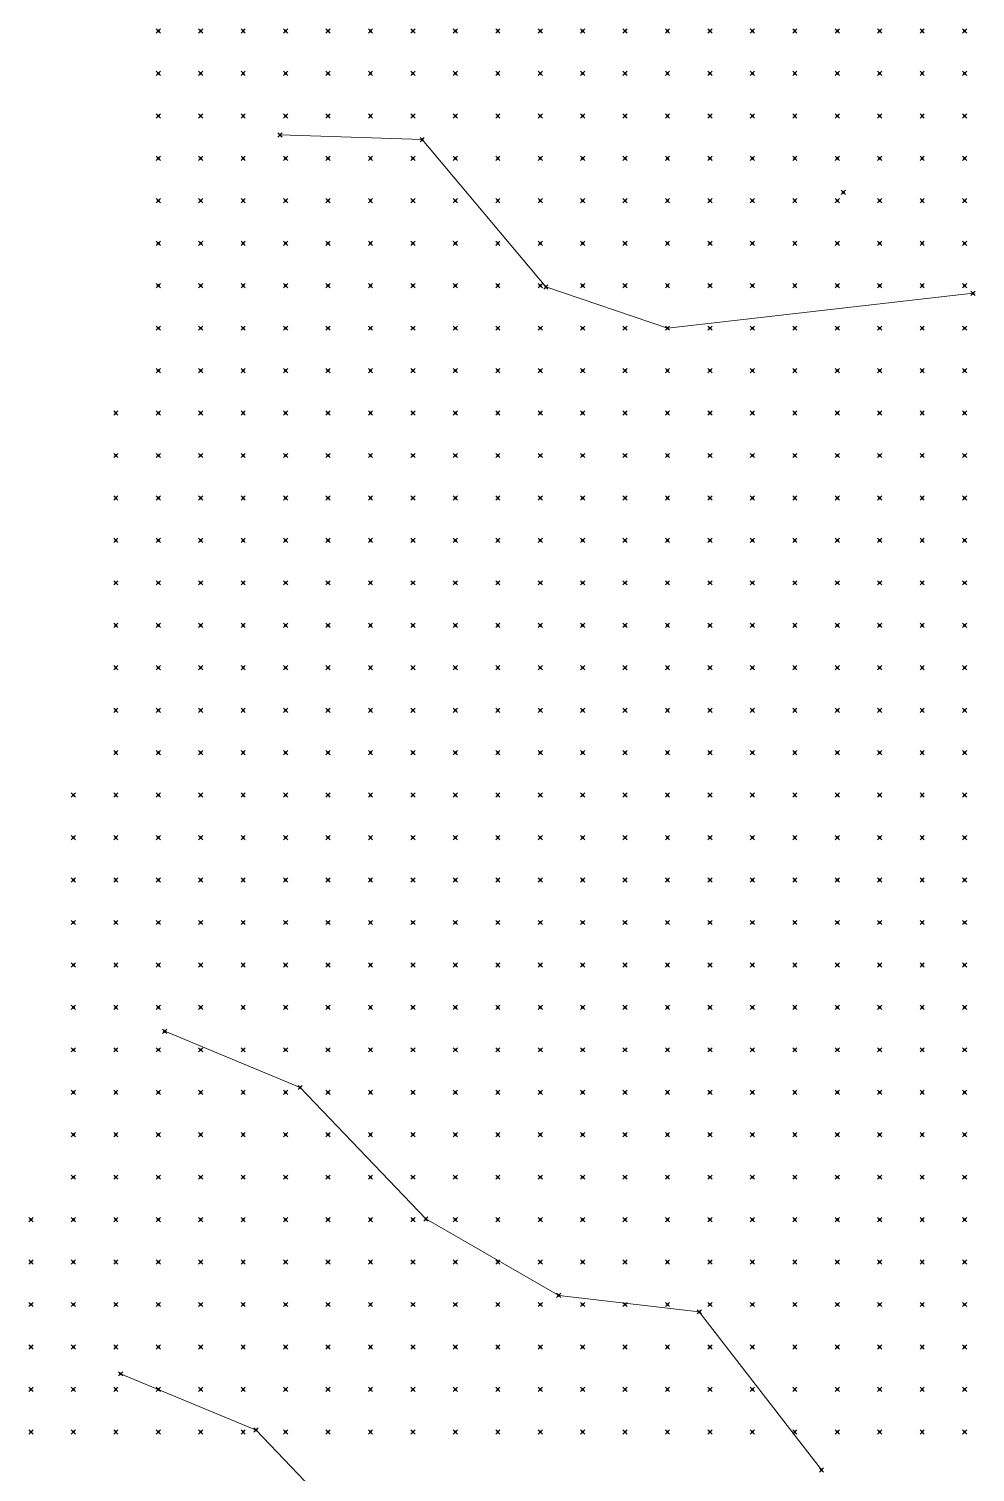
# Model space of a CAD drawing. Header units: metres. Extents: x 441556 to 446409, y 432338 to 461058.
# Drawn here: x 442256.8 to 442323.7, y 454775.7 to 454877.7 of the extents above; entities that cross this region are included whole.
import ezdxf

# ---------------------------------------------------------------- set-up
doc = ezdxf.new("R2010")
doc.units = ezdxf.units.M
doc.header["$MEASUREMENT"] = 0
doc.header["$PDMODE"] = 35
doc.header["$PDSIZE"] = 0.15
for name, color, linetype, lineweight in [('DTM-BRE-RevN_GRP_FIRUL APEI', 2, 'Continuous', 0), ('DTM-BRE-RevN_GRP_TALUZ SUS', 2, 'Continuous', 0), ('DTM-NOK-RevN_LIDAR_co_lidar', 91, 'Continuous', 0), ('DTM-NOK-RevN_RTK', 32, 'Continuous', 0)]:
    doc.layers.add(name, color=color, linetype=linetype, lineweight=lineweight)

msp = doc.modelspace()

# ---------------------------------------------------------------- linework, layer by layer
at = {"layer": 'DTM-BRE-RevN_GRP_FIRUL APEI'}
for p, q in [((442263.279, 454782.643, 417.396), (442272.85, 454778.669, 410.569)), ((442272.85, 454778.669, 410.569), (442281.737, 454769.381, 403.219))]:
    msp.add_line(p, q, dxfattribs=at)
at = {"layer": 'DTM-BRE-RevN_GRP_TALUZ SUS'}
for p, q in [((442274.552, 454870.17, 435.196), (442284.592, 454869.839, 425.619)), ((442284.592, 454869.839, 425.619), (442293.335, 454859.437, 420.019)), ((442293.335, 454859.437, 420.019), (442301.934, 454856.521, 411.727)), ((442301.934, 454856.521, 411.727), (442323.525, 454858.983, 389.558)), ((442266.396, 454806.843, 427.796), (442275.967, 454802.87, 420.969)), ((442275.967, 454802.87, 420.969), (442284.853, 454793.581, 413.619)), ((442284.853, 454793.581, 413.619), (442294.24, 454788.178, 405.884)), ((442294.24, 454788.178, 405.884), (442304.174, 454787.02, 399.198)), ((442304.174, 454787.02, 399.198), (442312.818, 454775.851, 388.83))]:
    msp.add_line(p, q, dxfattribs=at)
at = {"layer": 'DTM-NOK-RevN_LIDAR_co_lidar'}
for p in [(442265.942, 454877.517, 432.432), (442268.942, 454877.517, 430.844), (442271.941, 454877.517, 427.575), (442274.94, 454877.517, 425.139), (442277.94, 454877.517, 422.301), (442280.939, 454877.517, 418.849), (442283.938, 454877.517, 416.891), (442286.938, 454877.517, 414.685), (442289.937, 454877.517, 412.589), (442292.936, 454877.517, 409.38), (442295.936, 454877.517, 406.881), (442298.935, 454877.517, 404.655), (442301.934, 454877.517, 402.6), (442304.934, 454877.517, 400.601), (442307.933, 454877.517, 399.082), (442310.932, 454877.517, 396.435), (442313.932, 454877.517, 391.814), (442316.931, 454877.517, 388.033), (442319.93, 454877.517, 385.729), (442322.93, 454877.517, 382.931), (442265.942, 454874.518, 437.209), (442268.942, 454874.518, 435.419), (442271.941, 454874.518, 432.836), (442274.94, 454874.518, 430.597), (442277.94, 454874.518, 427.173), (442280.939, 454874.518, 422.304), (442283.938, 454874.518, 419.847), (442286.938, 454874.518, 418.058), (442289.937, 454874.518, 415.016), (442292.936, 454874.518, 412.239), (442295.936, 454874.518, 409.408), (442298.935, 454874.518, 406.756), (442301.934, 454874.518, 404.255), (442304.934, 454874.518, 402.009), (442307.933, 454874.518, 399.99), (442310.932, 454874.518, 397.798), (442313.932, 454874.518, 394.104), (442316.931, 454874.518, 390.306), (442319.93, 454874.518, 387.586), (442322.93, 454874.518, 384.158), (442265.942, 454871.518, 440.834), (442268.942, 454871.518, 437.874), (442271.941, 454871.518, 435.752), (442274.94, 454871.518, 434.078), (442277.94, 454871.518, 431.278), (442280.939, 454871.518, 426.4), (442283.938, 454871.518, 423.138), (442286.938, 454871.518, 422.466), (442289.937, 454871.518, 417.609), (442292.936, 454871.518, 414.669), (442295.936, 454871.518, 411.726), (442298.935, 454871.518, 408.988), (442301.934, 454871.518, 406.447), (442304.934, 454871.518, 403.673), (442307.933, 454871.518, 401.061), (442310.932, 454871.518, 398.403), (442313.932, 454871.518, 395.382), (442316.931, 454871.518, 392.719), (442319.93, 454871.518, 389.947), (442322.93, 454871.518, 386.451), (442265.942, 454868.519, 441.939), (442268.942, 454868.519, 439.417), (442271.941, 454868.519, 437.425), (442274.94, 454868.519, 434.925), (442277.94, 454868.519, 432.058), (442280.939, 454868.519, 429.397), (442283.938, 454868.519, 425.775), (442286.938, 454868.519, 423.159), (442289.937, 454868.519, 419.473), (442292.936, 454868.519, 416.319), (442295.936, 454868.519, 413.273), (442298.935, 454868.519, 410.822), (442301.934, 454868.519, 408.988), (442304.934, 454868.519, 405.91), (442307.933, 454868.519, 402.812), (442310.932, 454868.519, 400.013), (442313.932, 454868.519, 396.992), (442316.931, 454868.519, 394.426), (442319.93, 454868.519, 391.786), (442322.93, 454868.519, 388.733), (442265.942, 454865.52, 443.082), (442268.942, 454865.52, 440.595), (442271.941, 454865.52, 437.756), (442274.94, 454865.52, 435.451), (442277.94, 454865.52, 432.767), (442280.939, 454865.52, 430.629), (442283.938, 454865.52, 427.704), (442286.938, 454865.52, 423.421), (442289.937, 454865.52, 420.108), (442292.936, 454865.52, 417.271), (442295.936, 454865.52, 414.453), (442298.935, 454865.52, 412.149), (442301.934, 454865.52, 410.076), (442304.934, 454865.52, 407.1), (442307.933, 454865.52, 404.33), (442310.932, 454865.52, 401.228), (442313.932, 454865.52, 398.1), (442316.931, 454865.52, 395.674), (442319.93, 454865.52, 392.728), (442322.93, 454865.52, 389.522), (442265.942, 454862.52, 443.494), (442268.942, 454862.52, 440.94), (442271.941, 454862.52, 437.94), (442274.94, 454862.52, 435.505), (442277.94, 454862.52, 432.895), (442280.939, 454862.52, 430.604), (442283.938, 454862.52, 427.193), (442286.938, 454862.52, 424.467), (442289.937, 454862.52, 421.568), (442292.936, 454862.52, 418.816), (442295.936, 454862.52, 415.372), (442298.935, 454862.52, 413.008), (442301.934, 454862.52, 410.675), (442304.934, 454862.52, 407.74), (442307.933, 454862.52, 404.684), (442310.932, 454862.52, 401.644), (442313.932, 454862.52, 398.837), (442316.931, 454862.52, 395.982), (442319.93, 454862.52, 392.93), (442322.93, 454862.52, 390.093), (442265.942, 454859.521, 442.808), (442268.942, 454859.521, 440.243), (442271.941, 454859.521, 437.61), (442274.94, 454859.521, 435.33), (442277.94, 454859.521, 433.131), (442280.939, 454859.521, 431.119), (442283.938, 454859.521, 428.156), (442286.938, 454859.521, 425.413), (442289.937, 454859.521, 423.326), (442292.936, 454859.521, 420.739), (442295.936, 454859.521, 416.953), (442298.935, 454859.521, 414.045), (442301.934, 454859.521, 410.918), (442304.934, 454859.521, 407.818), (442307.933, 454859.521, 404.432), (442310.932, 454859.521, 401.262), (442313.932, 454859.521, 398.778), (442316.931, 454859.521, 395.905), (442319.93, 454859.521, 392.74), (442322.93, 454859.521, 390.201), (442265.942, 454856.521, 441.51), (442268.942, 454856.521, 439.307), (442271.941, 454856.521, 436.976), (442274.94, 454856.521, 434.737), (442277.94, 454856.521, 432.532), (442280.939, 454856.521, 430.338), (442283.938, 454856.521, 427.508), (442286.938, 454856.521, 425.298), (442289.937, 454856.521, 423.155), (442292.936, 454856.521, 420.607), (442295.936, 454856.521, 417.878), (442298.935, 454856.521, 414.837), (442301.934, 454856.521, 411.727), (442304.934, 454856.521, 409.176), (442307.933, 454856.521, 404.915), (442310.932, 454856.521, 400.759), (442313.932, 454856.521, 398.134), (442316.931, 454856.521, 395.243), (442319.93, 454856.521, 392.331), (442322.93, 454856.521, 389.866), (442265.942, 454853.522, 440.407), (442268.942, 454853.522, 438.174), (442271.941, 454853.522, 435.938), (442274.94, 454853.522, 433.529), (442277.94, 454853.522, 431.561), (442280.939, 454853.522, 429.013), (442283.938, 454853.522, 427.199), (442286.938, 454853.522, 425.092), (442289.937, 454853.522, 422.901), (442292.936, 454853.522, 420.34), (442295.936, 454853.522, 417.323), (442298.935, 454853.522, 414.453), (442301.934, 454853.522, 411.222), (442304.934, 454853.522, 408.683), (442307.933, 454853.522, 404.846), (442310.932, 454853.522, 400.851), (442313.932, 454853.522, 398.298), (442316.931, 454853.522, 395.145), (442319.93, 454853.522, 391.691), (442322.93, 454853.522, 389.414), (442262.943, 454850.523, 441.422), (442265.942, 454850.523, 439.017), (442268.942, 454850.523, 436.542), (442271.941, 454850.523, 434.157), (442274.94, 454850.523, 432.415), (442277.94, 454850.523, 430.304), (442280.939, 454850.523, 428.17), (442283.938, 454850.523, 425.921), (442286.938, 454850.523, 424.026), (442289.937, 454850.523, 421.946), (442292.936, 454850.523, 419.436), (442295.936, 454850.523, 416.903), (442298.935, 454850.523, 413.614), (442301.934, 454850.523, 410.356), (442304.934, 454850.523, 407.17), (442307.933, 454850.523, 403.897), (442310.932, 454850.523, 400.835), (442313.932, 454850.523, 398.14), (442316.931, 454850.523, 394.982), (442319.93, 454850.523, 391.602), (442322.93, 454850.523, 389.189), (442262.943, 454847.523, 440.179), (442265.942, 454847.523, 437.643), (442268.942, 454847.523, 434.876), (442271.941, 454847.523, 432.884), (442274.94, 454847.523, 430.374), (442277.94, 454847.523, 428.397), (442280.939, 454847.523, 426.726), (442283.938, 454847.523, 425.167), (442286.938, 454847.523, 423.274), (442289.937, 454847.523, 421.046), (442292.936, 454847.523, 418.905), (442295.936, 454847.523, 416.01), (442298.935, 454847.523, 412.963), (442301.934, 454847.523, 409.926), (442304.934, 454847.523, 406.977), (442307.933, 454847.523, 403.857), (442310.932, 454847.523, 400.761), (442313.932, 454847.523, 398.103), (442316.931, 454847.523, 394.914), (442319.93, 454847.523, 391.382), (442322.93, 454847.523, 388.993), (442262.943, 454844.524, 438.959), (442265.942, 454844.524, 436.726), (442268.942, 454844.524, 434.219), (442271.941, 454844.524, 431.886), (442274.94, 454844.524, 429.136), (442277.94, 454844.524, 427.343), (442280.939, 454844.524, 425.33), (442283.938, 454844.524, 423.814), (442286.938, 454844.524, 421.995), (442289.937, 454844.524, 420.003), (442292.936, 454844.524, 417.785), (442295.936, 454844.524, 415.426), (442298.935, 454844.524, 412.905), (442301.934, 454844.524, 410.008), (442304.934, 454844.524, 406.834), (442307.933, 454844.524, 403.896), (442310.932, 454844.524, 401.133), (442313.932, 454844.524, 398.255), (442316.931, 454844.524, 395.008), (442319.93, 454844.524, 391.663), (442322.93, 454844.524, 388.821), (442262.943, 454841.525, 437.944), (442265.942, 454841.525, 435.706), (442268.942, 454841.525, 433.588), (442271.941, 454841.525, 430.957), (442274.94, 454841.525, 428.56), (442277.94, 454841.525, 426.546), (442280.939, 454841.525, 424.278), (442283.938, 454841.525, 422.481), (442286.938, 454841.525, 420.603), (442289.937, 454841.525, 418.702), (442292.936, 454841.525, 416.728), (442295.936, 454841.525, 414.523), (442298.935, 454841.525, 411.948), (442301.934, 454841.525, 409.344), (442304.934, 454841.525, 406.278), (442307.933, 454841.525, 403.496), (442310.932, 454841.525, 401.062), (442313.932, 454841.525, 398.175), (442316.931, 454841.525, 395.09), (442319.93, 454841.525, 392.19), (442322.93, 454841.525, 389.007), (442262.943, 454838.525, 436.897), (442265.942, 454838.525, 434.739), (442268.942, 454838.525, 432.611), (442271.941, 454838.525, 430.23), (442274.94, 454838.525, 427.907), (442277.94, 454838.525, 425.803), (442280.939, 454838.525, 423.268), (442283.938, 454838.525, 421.408), (442286.938, 454838.525, 419.463), (442289.937, 454838.525, 417.234), (442292.936, 454838.525, 415.811), (442295.936, 454838.525, 413.532), (442298.935, 454838.525, 410.999), (442301.934, 454838.525, 408.639), (442304.934, 454838.525, 405.95), (442307.933, 454838.525, 403.44), (442310.932, 454838.525, 401.279), (442313.932, 454838.525, 398.456), (442316.931, 454838.525, 395.161), (442319.93, 454838.525, 392.438), (442322.93, 454838.525, 389.225), (442262.943, 454835.526, 436.296), (442265.942, 454835.526, 433.936), (442268.942, 454835.526, 431.8), (442271.941, 454835.526, 429.701), (442274.94, 454835.526, 427.359), (442277.94, 454835.526, 424.863), (442280.939, 454835.526, 422.453), (442283.938, 454835.526, 420.259), (442286.938, 454835.526, 418.275), (442289.937, 454835.526, 416.268), (442292.936, 454835.526, 414.247), (442295.936, 454835.526, 412.034), (442298.935, 454835.526, 409.927), (442301.934, 454835.526, 407.776), (442304.934, 454835.526, 405.471), (442307.933, 454835.526, 402.893), (442310.932, 454835.526, 400.288), (442313.932, 454835.526, 397.595), (442316.931, 454835.526, 394.816), (442319.93, 454835.526, 392.182), (442322.93, 454835.526, 389.192), (442262.943, 454832.527, 435.636), (442265.942, 454832.527, 433.367), (442268.942, 454832.527, 431.183), (442271.941, 454832.527, 428.885), (442274.94, 454832.527, 426.577), (442277.94, 454832.527, 424.307), (442280.939, 454832.527, 421.973), (442283.938, 454832.527, 419.463), (442286.938, 454832.527, 417.209), (442289.937, 454832.527, 415.111), (442292.936, 454832.527, 413.089), (442295.936, 454832.527, 410.751), (442298.935, 454832.527, 408.749), (442301.934, 454832.527, 406.763), (442304.934, 454832.527, 404.36), (442307.933, 454832.527, 401.845), (442310.932, 454832.527, 399.326), (442313.932, 454832.527, 396.692), (442316.931, 454832.527, 394.08), (442319.93, 454832.527, 391.44), (442322.93, 454832.527, 388.503), (442262.943, 454829.527, 435.02), (442265.942, 454829.527, 432.727), (442268.942, 454829.527, 430.513), (442271.941, 454829.527, 428.157), (442274.94, 454829.527, 425.848), (442277.94, 454829.527, 423.572), (442280.939, 454829.527, 421.312), (442283.938, 454829.527, 418.681), (442286.938, 454829.527, 416.392), (442289.937, 454829.527, 414.4), (442292.936, 454829.527, 412.268), (442295.936, 454829.527, 409.684), (442298.935, 454829.527, 407.526), (442301.934, 454829.527, 405.56), (442304.934, 454829.527, 403.415), (442307.933, 454829.527, 401.15), (442310.932, 454829.527, 398.977), (442313.932, 454829.527, 396.367), (442316.931, 454829.527, 393.485), (442319.93, 454829.527, 390.903), (442322.93, 454829.527, 388.005), (442262.943, 454826.528, 434.395), (442265.942, 454826.528, 432.083), (442268.942, 454826.528, 429.86), (442271.941, 454826.528, 427.445), (442274.94, 454826.528, 425.268), (442277.94, 454826.528, 422.942), (442280.939, 454826.528, 420.467), (442283.938, 454826.528, 417.891), (442286.938, 454826.528, 415.718), (442289.937, 454826.528, 413.508), (442292.936, 454826.528, 411.244), (442295.936, 454826.528, 408.786), (442298.935, 454826.528, 406.636), (442301.934, 454826.528, 404.599), (442304.934, 454826.528, 402.853), (442307.933, 454826.528, 400.645), (442310.932, 454826.528, 398.264), (442313.932, 454826.528, 395.818), (442316.931, 454826.528, 393.103), (442319.93, 454826.528, 390.647), (442322.93, 454826.528, 388.12), (442259.944, 454823.529, 435.897), (442262.943, 454823.529, 433.824), (442265.942, 454823.529, 431.563), (442268.942, 454823.529, 429.248), (442271.941, 454823.529, 426.721), (442274.94, 454823.529, 424.595), (442277.94, 454823.529, 422.241), (442280.939, 454823.529, 419.616), (442283.938, 454823.529, 417.187), (442286.938, 454823.529, 414.867), (442289.937, 454823.529, 412.449), (442292.936, 454823.529, 410.238), (442295.936, 454823.529, 407.987), (442298.935, 454823.529, 405.859), (442301.934, 454823.529, 403.829), (442304.934, 454823.529, 402.016), (442307.933, 454823.529, 399.903), (442310.932, 454823.529, 397.606), (442313.932, 454823.529, 395.394), (442316.931, 454823.529, 392.952), (442319.93, 454823.529, 390.508), (442322.93, 454823.529, 388.23), (442259.944, 454820.529, 435.142), (442262.943, 454820.529, 433.073), (442265.942, 454820.529, 431.048), (442268.942, 454820.529, 428.629), (442271.941, 454820.529, 426.254), (442274.94, 454820.529, 423.954), (442277.94, 454820.529, 421.452), (442280.939, 454820.529, 418.746), (442283.938, 454820.529, 416.25), (442286.938, 454820.529, 414.275), (442289.937, 454820.529, 411.724), (442292.936, 454820.529, 409.362), (442295.936, 454820.529, 406.965), (442298.935, 454820.529, 404.953), (442301.934, 454820.529, 403.002), (442304.934, 454820.529, 400.779), (442307.933, 454820.529, 398.746), (442310.932, 454820.529, 396.883), (442313.932, 454820.529, 394.875), (442316.931, 454820.529, 392.684), (442319.93, 454820.529, 390.479), (442322.93, 454820.529, 388.222), (442259.944, 454817.53, 434.293), (442262.943, 454817.53, 432.316), (442265.942, 454817.53, 430.389), (442268.942, 454817.53, 427.973), (442271.941, 454817.53, 425.753), (442274.94, 454817.53, 423.321), (442277.94, 454817.53, 420.827), (442280.939, 454817.53, 417.771), (442283.938, 454817.53, 415.304), (442286.938, 454817.53, 413.225), (442289.937, 454817.53, 410.733), (442292.936, 454817.53, 408.262), (442295.936, 454817.53, 405.707), (442298.935, 454817.53, 403.664), (442301.934, 454817.53, 401.705), (442304.934, 454817.53, 399.335), (442307.933, 454817.53, 397.457), (442310.932, 454817.53, 396), (442313.932, 454817.53, 394.161), (442316.931, 454817.53, 392.154), (442319.93, 454817.53, 390.285), (442322.93, 454817.53, 388.126), (442259.944, 454814.531, 433.41), (442262.943, 454814.531, 431.59), (442265.942, 454814.531, 429.559), (442268.942, 454814.531, 427.277), (442271.941, 454814.531, 425.054), (442274.94, 454814.531, 422.466), (442277.94, 454814.531, 420.128), (442280.939, 454814.531, 417.009), (442283.938, 454814.531, 414.398), (442286.938, 454814.531, 411.741), (442289.937, 454814.531, 409.686), (442292.936, 454814.531, 407.068), (442295.936, 454814.531, 404.446), (442298.935, 454814.531, 402.171), (442301.934, 454814.531, 400.055), (442304.934, 454814.531, 397.879), (442307.933, 454814.531, 396.093), (442310.932, 454814.531, 394.643), (442313.932, 454814.531, 392.996), (442316.931, 454814.531, 391.23), (442319.93, 454814.531, 389.544), (442322.93, 454814.531, 387.682), (442259.944, 454811.531, 432.437), (442262.943, 454811.531, 430.748), (442265.942, 454811.531, 428.814), (442268.942, 454811.531, 426.632), (442271.941, 454811.531, 424.468), (442274.94, 454811.531, 421.807), (442277.94, 454811.531, 419.378), (442280.939, 454811.531, 416.473), (442283.938, 454811.531, 413.616), (442286.938, 454811.531, 411.023), (442289.937, 454811.531, 408.755), (442292.936, 454811.531, 405.853), (442295.936, 454811.531, 403.262), (442298.935, 454811.531, 400.849), (442301.934, 454811.531, 398.651), (442304.934, 454811.531, 396.691), (442307.933, 454811.531, 394.684), (442310.932, 454811.531, 392.776), (442313.932, 454811.531, 391.213), (442316.931, 454811.531, 389.804), (442319.93, 454811.531, 388.367), (442322.93, 454811.531, 386.89), (442259.944, 454808.532, 431.369), (442262.943, 454808.532, 429.834), (442265.942, 454808.532, 428.029), (442268.942, 454808.532, 425.933), (442271.941, 454808.532, 424.013), (442274.94, 454808.532, 421.458), (442277.94, 454808.532, 418.946), (442280.939, 454808.532, 416.019), (442283.938, 454808.532, 413.457), (442286.938, 454808.532, 410.884), (442289.937, 454808.532, 407.792), (442292.936, 454808.532, 404.843), (442295.936, 454808.532, 402.305), (442298.935, 454808.532, 399.905), (442301.934, 454808.532, 397.687), (442304.934, 454808.532, 395.692), (442307.933, 454808.532, 393.557), (442310.932, 454808.532, 391.469), (442313.932, 454808.532, 389.807), (442316.931, 454808.532, 388.464), (442319.93, 454808.532, 387.195), (442322.93, 454808.532, 385.886), (442259.944, 454805.533, 430.165), (442262.943, 454805.533, 428.638), (442265.942, 454805.533, 426.784), (442268.942, 454805.533, 424.981), (442271.941, 454805.533, 423.358), (442274.94, 454805.533, 421.029), (442277.94, 454805.533, 418.725), (442280.939, 454805.533, 416.171), (442283.938, 454805.533, 413.721), (442286.938, 454805.533, 410.811), (442289.937, 454805.533, 407.802), (442292.936, 454805.533, 404.988), (442295.936, 454805.533, 402.217), (442298.935, 454805.533, 399.752), (442301.934, 454805.533, 397.324), (442304.934, 454805.533, 395.077), (442307.933, 454805.533, 393.001), (442310.932, 454805.533, 391.043), (442313.932, 454805.533, 389.278), (442316.931, 454805.533, 387.731), (442319.93, 454805.533, 386.278), (442322.93, 454805.533, 384.764), (442259.944, 454802.533, 428.802), (442262.943, 454802.533, 427.217), (442265.942, 454802.533, 425.545), (442268.942, 454802.533, 423.993), (442271.941, 454802.533, 422.353), (442274.94, 454802.533, 420.909), (442277.94, 454802.533, 418.705), (442280.939, 454802.533, 416.506), (442283.938, 454802.533, 413.884), (442286.938, 454802.533, 410.967), (442289.937, 454802.533, 408.414), (442292.936, 454802.533, 405.908), (442295.936, 454802.533, 403.157), (442298.935, 454802.533, 400.254), (442301.934, 454802.533, 397.769), (442304.934, 454802.533, 395.591), (442307.933, 454802.533, 393.366), (442310.932, 454802.533, 391.176), (442313.932, 454802.533, 389.172), (442316.931, 454802.533, 387.377), (442319.93, 454802.533, 385.71), (442322.93, 454802.533, 383.94), (442259.944, 454799.534, 427.268), (442262.943, 454799.534, 425.762), (442265.942, 454799.534, 424.229), (442268.942, 454799.534, 422.883), (442271.941, 454799.534, 421.497), (442274.94, 454799.534, 420.271), (442277.94, 454799.534, 418.435), (442280.939, 454799.534, 416.092), (442283.938, 454799.534, 413.519), (442286.938, 454799.534, 411.139), (442289.937, 454799.534, 409.425), (442292.936, 454799.534, 406.758), (442295.936, 454799.534, 403.841), (442298.935, 454799.534, 400.946), (442301.934, 454799.534, 398.526), (442304.934, 454799.534, 396.386), (442307.933, 454799.534, 394.146), (442310.932, 454799.534, 391.886), (442313.932, 454799.534, 389.642), (442316.931, 454799.534, 387.465), (442319.93, 454799.534, 385.484), (442322.93, 454799.534, 383.538), (442259.944, 454796.535, 425.966), (442262.943, 454796.535, 424.361), (442265.942, 454796.535, 422.864), (442268.942, 454796.535, 421.57), (442271.941, 454796.535, 420.525), (442274.94, 454796.535, 419.107), (442277.94, 454796.535, 417.269), (442280.939, 454796.535, 415.723), (442283.938, 454796.535, 413.356), (442286.938, 454796.535, 411.701), (442289.937, 454796.535, 409.846), (442292.936, 454796.535, 407.539), (442295.936, 454796.535, 404.942), (442298.935, 454796.535, 402.334), (442301.934, 454796.535, 399.673), (442304.934, 454796.535, 397.236), (442307.933, 454796.535, 394.886), (442310.932, 454796.535, 392.568), (442313.932, 454796.535, 390.216), (442316.931, 454796.535, 387.743), (442319.93, 454796.535, 385.393), (442322.93, 454796.535, 383.235), (442256.944, 454793.535, 425.718), (442259.944, 454793.535, 424.499), (442262.943, 454793.535, 422.957), (442265.942, 454793.535, 421.522), (442268.942, 454793.535, 420.315), (442271.941, 454793.535, 419.009), (442274.94, 454793.535, 416.634), (442277.94, 454793.535, 415.841), (442280.939, 454793.535, 414.289), (442283.938, 454793.535, 412.951), (442286.938, 454793.535, 411.368), (442289.937, 454793.535, 409.639), (442292.936, 454793.535, 407.604), (442295.936, 454793.535, 405.432), (442298.935, 454793.535, 403.029), (442301.934, 454793.535, 400.446), (442304.934, 454793.535, 397.943), (442307.933, 454793.535, 395.351), (442310.932, 454793.535, 392.743), (442313.932, 454793.535, 390.24), (442316.931, 454793.535, 387.668), (442319.93, 454793.535, 385.141), (442322.93, 454793.535, 382.855), (442256.944, 454790.536, 424.017), (442259.944, 454790.536, 422.686), (442262.943, 454790.536, 421.779), (442265.942, 454790.536, 420.492), (442268.942, 454790.536, 418.829), (442271.941, 454790.536, 416.784), (442274.94, 454790.536, 415.877), (442277.94, 454790.536, 414.474), (442280.939, 454790.536, 412.942), (442283.938, 454790.536, 411.938), (442286.938, 454790.536, 410.199), (442289.937, 454790.536, 408.806), (442292.936, 454790.536, 407.132), (442295.936, 454790.536, 405.001), (442298.935, 454790.536, 403.035), (442301.934, 454790.536, 400.703), (442304.934, 454790.536, 398.111), (442307.933, 454790.536, 395.39), (442310.932, 454790.536, 392.644), (442313.932, 454790.536, 389.798), (442316.931, 454790.536, 387.111), (442319.93, 454790.536, 384.772), (442322.93, 454790.536, 382.259), (442256.944, 454787.537, 422.93), (442259.944, 454787.537, 421.507), (442262.943, 454787.537, 419.815), (442265.942, 454787.537, 418.004), (442268.942, 454787.537, 417.096), (442271.941, 454787.537, 415.782), (442274.94, 454787.537, 414.553), (442277.94, 454787.537, 413.071), (442280.939, 454787.537, 411.785), (442283.938, 454787.537, 410.035), (442286.938, 454787.537, 409.586), (442289.937, 454787.537, 407.422), (442292.936, 454787.537, 405.42), (442295.936, 454787.537, 403.668), (442298.935, 454787.537, 401.829), (442301.934, 454787.537, 399.788), (442304.934, 454787.537, 397.601), (442307.933, 454787.537, 395.009), (442310.932, 454787.537, 392.234), (442313.932, 454787.537, 389.132), (442316.931, 454787.537, 385.998), (442319.93, 454787.537, 383.478), (442322.93, 454787.537, 381.037), (442256.944, 454784.537, 421.567), (442259.944, 454784.537, 419.957), (442262.943, 454784.537, 418.367), (442265.942, 454784.537, 416.876), (442268.942, 454784.537, 415.671), (442271.941, 454784.537, 414.326), (442274.94, 454784.537, 412.921), (442277.94, 454784.537, 411.446), (442280.939, 454784.537, 409.613), (442283.938, 454784.537, 409.039), (442286.938, 454784.537, 407.574), (442289.937, 454784.537, 406.093), (442292.936, 454784.537, 404.352), (442295.936, 454784.537, 402.724), (442298.935, 454784.537, 400.914), (442301.934, 454784.537, 398.949), (442304.934, 454784.537, 396.934), (442307.933, 454784.537, 394.661), (442310.932, 454784.537, 392.081), (442313.932, 454784.537, 388.884), (442316.931, 454784.537, 385.529), (442319.93, 454784.537, 382.846), (442322.93, 454784.537, 380.31), (442256.944, 454781.538, 421.391), (442259.944, 454781.538, 419.48), (442262.943, 454781.538, 417.611), (442265.942, 454781.538, 415.728), (442268.942, 454781.538, 413.983), (442271.941, 454781.538, 412.469), (442274.94, 454781.538, 411.311), (442277.94, 454781.538, 409.876), (442280.939, 454781.538, 408.289), (442283.938, 454781.538, 406.934), (442286.938, 454781.538, 405.956), (442289.937, 454781.538, 403.933), (442292.936, 454781.538, 402.379), (442295.936, 454781.538, 400.868), (442298.935, 454781.538, 399.44), (442301.934, 454781.538, 397.65), (442304.934, 454781.538, 395.703), (442307.933, 454781.538, 393.595), (442310.932, 454781.538, 391.214), (442313.932, 454781.538, 388.437), (442316.931, 454781.538, 385.365), (442319.93, 454781.538, 382.505), (442322.93, 454781.538, 379.971), (442256.944, 454778.539, 421.65), (442259.944, 454778.539, 419.548), (442262.943, 454778.539, 417.466), (442265.942, 454778.539, 415.39), (442268.942, 454778.539, 413.482), (442271.941, 454778.539, 411.26), (442274.94, 454778.539, 409.565), (442277.94, 454778.539, 407.895), (442280.939, 454778.539, 406.679), (442283.938, 454778.539, 405.452), (442286.938, 454778.539, 404.096), (442289.937, 454778.539, 402.518), (442292.936, 454778.539, 400.377), (442295.936, 454778.539, 398.758), (442298.935, 454778.539, 397.526), (442301.934, 454778.539, 396.253), (442304.934, 454778.539, 394.596), (442307.933, 454778.539, 392.554), (442310.932, 454778.539, 390.375), (442313.932, 454778.539, 387.94), (442316.931, 454778.539, 385.139), (442319.93, 454778.539, 382.372), (442322.93, 454778.539, 380.001)]:
    msp.add_point(p, dxfattribs=at)
at = {"layer": 'DTM-NOK-RevN_RTK'}
for p in [(442274.552, 454870.17, 435.196), (442284.592, 454869.839, 425.619), (442314.361, 454866.116, 398.198), (442293.335, 454859.437, 420.019), (442323.525, 454858.983, 389.558), (442266.396, 454806.843, 427.796), (442275.967, 454802.87, 420.969), (442284.853, 454793.581, 413.619), (442294.24, 454788.178, 405.884), (442304.174, 454787.02, 399.198), (442263.279, 454782.643, 417.396), (442272.85, 454778.669, 410.569), (442312.818, 454775.851, 388.83)]:
    msp.add_point(p, dxfattribs=at)

doc.saveas('drawing.dxf')
